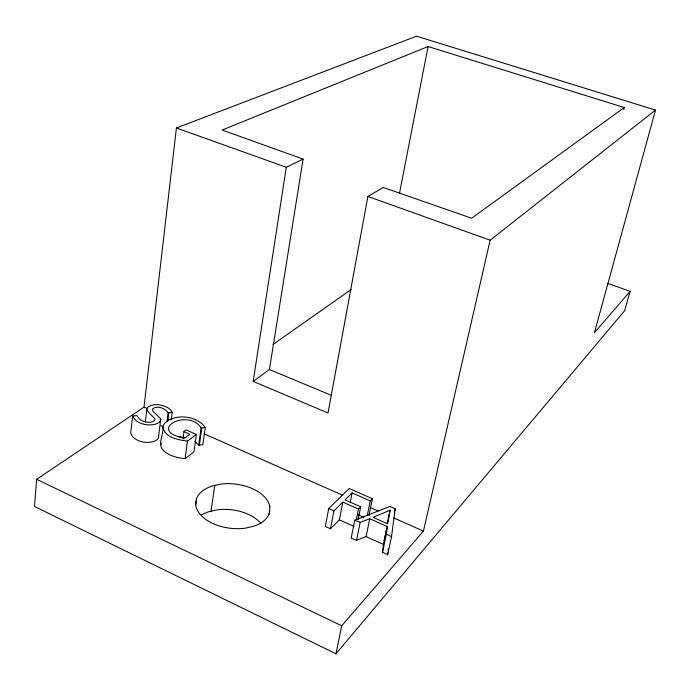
<?xml version="1.0" encoding="UTF-8"?>
<svg xmlns="http://www.w3.org/2000/svg" width="690" height="690" viewBox="0 0 690 690"><rect width="100%" height="100%" fill="white"/><g stroke="black" fill="none" stroke-linecap="round" stroke-linejoin="round"><path stroke-width="1.03" d="M630.108 291.335L594.452 332.658L655.5 110.072L416.536 36.191L176.424 127.969L144.003 407.143L36.639 479.326L34.5 506.469L335.978 653.809L624.623 310.733L630.108 291.335L607.786 283.34M171.327 419.356L172.224 412.284C169.662 407.281 163.521 405.461 158.321 404.745A10.971 5.822 5 0 0 152.042 405.194C140.122 408.54 152.473 414.587 155.103 419.442L154.845 420.219C151.628 423.349 146.556 422.547 142.787 420.986A11.48 6.132 4.7 0 1 138.449 417.657L137 415.63L132.644 415.941L130.686 433.346C134.196 441.35 145.055 443.687 152.939 441.721A13.938 7.625 4.4 0 0 157.812 438.892A8.789 4.813 4.5 0 0 158.312 435.821M145.349 421.823L146.78 409.644M158.553 436.83L160.684 419.494M183.014 438.728L183.963 431.561L185.921 429.818L196.365 434.459L193.985 451.864L185.101 458.634C176.778 457.858 167.515 455.564 161.96 448.888C158.295 442.186 163.651 434.191 162.935 427.136C163.28 424.505 165.169 422.513 167.221 420.986C178.848 413.724 197.038 416.346 205.249 427.481L202.843 444.74L198.711 445.076L194.813 441.35M166.971 421.832L168.11 412.724C164.841 408.109 157.337 405.108 152.516 408.954L152.964 411.24L160.434 418.502A8.849 4.744 4.7 0 1 159.942 421.53A14.033 7.512 4.6 0 1 155.043 424.298C147.125 426.17 136.266 423.919 132.644 415.941M167.817 421.004L168.826 412.913L172.224 412.284M391.532 536.751L395.163 508.763L389.893 506.443L354.764 520.243L351.141 538.166L356.514 540.305L366.062 536.579L383.416 544.419L382.536 552.155L387.616 554.743L391.532 536.751L386.409 534.172L387.263 526.548L369.771 518.733L360.171 522.373L354.764 520.243M387.616 554.743L387.892 552.638M388.168 550.542L388.444 548.438M185.101 458.634L187.439 441.1L196.365 434.459M198.711 445.076L201.101 427.791C187.439 407.54 145.918 430.914 184.635 438.167L189.785 434.364L183.963 431.561M199.393 445.248L201.791 427.973L205.249 427.481M195.632 504.882L196.219 500.69M211.002 511.247L214.788 485.424M253.161 381.389L286.307 167.282L303.091 159.105L269.428 369.504L253.161 381.389L328.009 413L367.891 196.469L383.261 187.464L471.658 218.23L624.269 107.537L428.093 46.523L222.18 130.013L303.091 159.105M268.945 514.671L269.652 510.514M328.725 508.547L325.309 526.427L330.484 528.782L339.359 519.82L342.835 502.096L358.498 509.073L360.706 506.814L345.086 499.87L352.116 492.91L370.263 500.931L372.41 498.732L349.209 488.494L328.725 508.547L333.943 510.893L342.835 502.096M330.484 528.782L333.943 510.893M399.458 193.519L428.093 46.523M350.27 502.208L352.116 492.91M356.385 519.518L358.498 509.073M358.162 519.32L360.706 506.814M356.514 540.305L360.171 522.373M335.978 653.809L341.731 625.813L423.436 531.102L490.15 240.206L655.5 110.072M367.27 515.421L370.263 500.931M368.986 515.258L372.41 498.732M366.062 536.579L369.771 518.733M387.194 523.684L390.091 510.195L373.169 517.345L387.685 523.814L390.091 510.195M384.08 540.606L386.564 529.066M383.416 544.419L387.263 526.548M382.536 552.155L386.409 534.172M394.266 512.903L395.163 508.763M623.726 109.615L624.269 107.537M160.77 444.576L161.175 443.127M272.955 344.491L351.176 289.524M179.642 437.012L184.359 437.288M187.439 441.1C178.538 439.918 164.72 437.702 162.935 427.136M201.101 427.791L201.791 427.973M168.11 412.724L168.826 412.913M176.424 127.969L286.307 167.282M367.891 196.469L490.15 240.206M269.428 369.504L331.295 395.301M144.003 407.143L146.953 408.454M204.024 433.769L342.749 495.308M370.306 507.53L378.172 511.023M393.912 518.009L423.436 531.102M358.101 514.714L363.785 517.259M339.359 519.82L353.927 526.392M36.639 479.326L341.731 625.813M160.917 425.627L163.323 427.015M201.471 515.076A36.984 22.684 6.5 0 1 208.673 511.773L217.16 509.841A36.984 22.684 6.5 0 1 261.062 523.563M269.833 506.753L269.548 512.532A37.346 22.235 6.8 0 1 254.403 526.013L245.649 528.117A37.346 22.235 6.8 0 1 195.71 504.468L196.495 498.689A37.346 22.235 6.8 0 1 212.434 485.933L220.99 484.087A37.346 22.235 6.8 0 1 269.833 506.753"/></g></svg>
